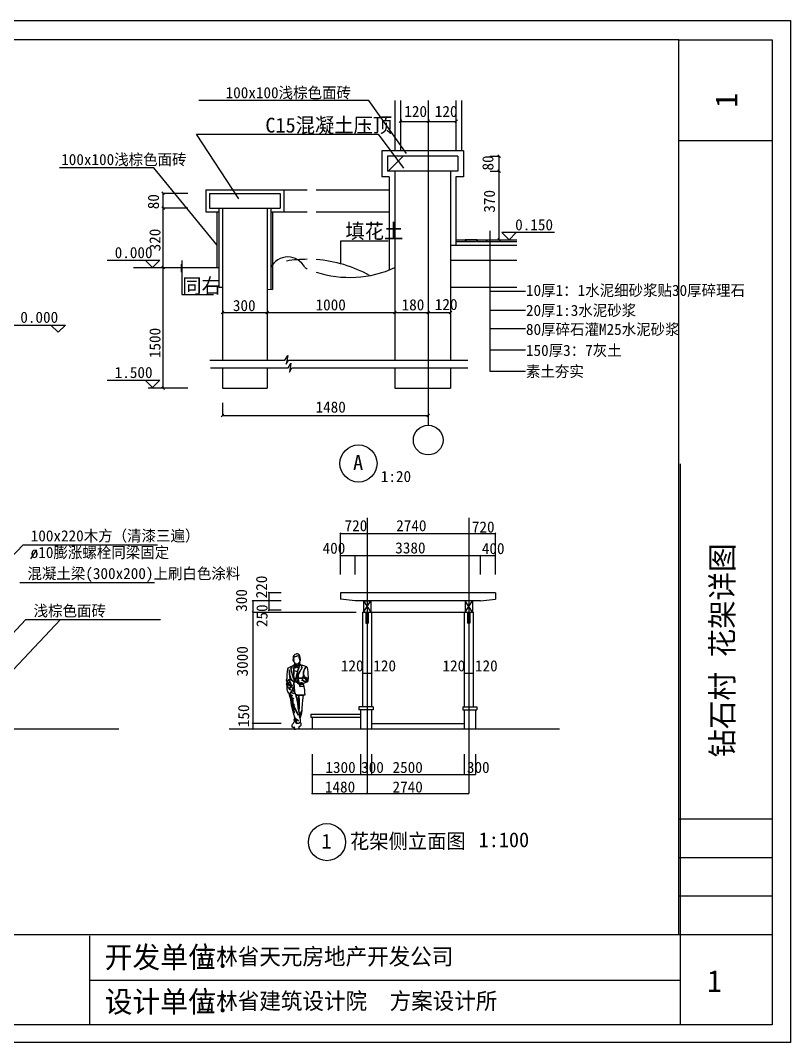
# Model space of a CAD drawing. Header units: metres. Extents: x 195460 to 277862, y -104274 to -16828.
# Drawn here: x 256564 to 277325, y -44378 to -16828 of the extents above; entities that cross this region are included whole.
import ezdxf

# ---------------------------------------------------------------- set-up
doc = ezdxf.new("R2010")
doc.units = ezdxf.units.M
for name, color, linetype in [('1', 2, 'Continuous'), ('PUB_TITLE', 7, 'Continuous'), ('SHU', 7, 'Continuous'), ('W_SH', 4, 'Continuous')]:
    doc.layers.add(name, color=color, linetype=linetype)

# ---------------------------------------------------------------- blocks, each defined once
blk = doc.blocks.new('M_G103KIW')
at = {"linetype": 'CONTINUOUS'}
for p, q in [((-100.85, 1951.39), (-105.44, 1920.83)), ((-91.69, 1981.95), (-100.85, 1951.39)), ((-77.93, 2000.29), (-91.69, 1981.95)), ((-85.58, 1934.59), (-80.99, 1965.14)), ((-85.58, 1934.59), (-80.99, 1965.14)), ((-79.46, 1916.24), (-85.58, 1934.59)), ((-79.46, 1916.24), (-85.58, 1934.59)), ((-80.99, 1965.14), (-73.35, 1968.2)), ((-80.99, 1965.14), (-73.35, 1968.2)), ((-62.65, 2014.04), (-77.93, 2000.29)), ((-73.35, 1968.2), (-59.6, 1962.09)), ((-73.35, 1968.2), (-59.6, 1962.09)), ((-24.45, 2027.8), (-62.65, 2014.04)), ((-59.6, 1962.09), (-36.68, 1965.14)), ((-59.6, 1962.09), (-36.68, 1965.14)), ((-36.68, 1965.14), (-3.06, 1974.31)), ((-36.68, 1965.14), (-19.87, 1971.25)), ((-13.75, 2024.74), (-24.45, 2027.8)), ((-19.87, 1971.25), (6.11, 1978.9)), ((-10.7, 2030.85), (-13.75, 2024.74)), ((10.7, 2030.85), (-10.7, 2030.85)), ((-3.06, 1974.31), (16.81, 1983.48)), ((6.11, 1978.9), (16.81, 1983.48)), ((33.62, 2021.69), (10.7, 2030.85)), ((16.81, 1983.48), (29.03, 1989.6)), ((16.81, 1983.48), (29.03, 1989.6)), ((29.03, 1989.6), (35.14, 1985.01)), ((29.03, 1989.6), (35.14, 1985.01)), ((59.6, 2006.41), (33.62, 2021.69)), ((35.14, 1985.01), (48.9, 1966.67)), ((35.14, 1985.01), (48.9, 1966.67)), ((48.9, 1966.67), (48.9, 1952.92)), ((48.9, 1966.67), (48.9, 1952.92)), ((48.9, 1952.92), (48.9, 1934.59)), ((48.9, 1952.92), (48.9, 1934.59)), ((48.9, 1934.59), (55.01, 1920.83)), ((48.9, 1934.59), (55.01, 1920.83)), ((73.35, 1983.48), (59.6, 2006.41)), ((79.46, 1952.92), (73.35, 1983.48)), ((88.63, 1939.17), (79.46, 1952.92)), ((88.63, 1899.43), (88.63, 1939.17)), ((-247.55, 1627.43), (-229.22, 1653.41)), ((-229.22, 1653.41), (-163.51, 1693.14)), ((-163.51, 1693.14), (-131.42, 1703.84)), ((-128.36, 1667.17), (-163.51, 1635.08)), ((-163.51, 1635.08), (-128.36, 1661.06)), ((-142.11, 1700.78), (-102.39, 1714.53)), ((-131.42, 1703.84), (-142.11, 1677.86)), ((-128.36, 1661.06), (-142.11, 1700.78)), ((-142.11, 1677.86), (-128.36, 1667.17)), ((-105.44, 1920.83), (-100.85, 1890.27)), ((-102.39, 1714.53), (-88.63, 1722.18)), ((-100.85, 1890.27), (-88.63, 1876.51)), ((-100.85, 1859.71), (-100.85, 1882.63)), ((-100.85, 1882.63), (-93.21, 1882.63)), ((-87.1, 1833.73), (-100.85, 1859.71)), ((-93.21, 1882.63), (-88.63, 1876.51)), ((-88.63, 1876.51), (-82.52, 1905.55)), ((-88.63, 1876.51), (-87.1, 1859.71)), ((-82.52, 1849.01), (-88.63, 1876.51)), ((-88.63, 1876.51), (-87.1, 1859.71)), ((-88.63, 1722.18), (-65.71, 1743.57)), ((-84.04, 1653.41), (-88.63, 1587.7)), ((-88.63, 1587.7), (-84.04, 1653.41)), ((-87.1, 1859.71), (-82.52, 1849.01)), ((-87.1, 1859.71), (-82.52, 1849.01)), ((-77.93, 1830.68), (-87.1, 1833.73)), ((-73.35, 1688.56), (-84.04, 1653.41)), ((-84.04, 1653.41), (-73.35, 1688.56)), ((-82.52, 1905.55), (-79.46, 1916.24)), ((-82.52, 1905.55), (-79.46, 1916.24)), ((-82.52, 1879.57), (-82.52, 1905.55)), ((-82.52, 1849.01), (-82.52, 1879.57)), ((-73.35, 1812.33), (-77.93, 1830.68)), ((-61.12, 1789.41), (-73.35, 1812.33)), ((-70.29, 1722.18), (-73.35, 1688.56)), ((-73.35, 1688.56), (-70.29, 1722.18)), ((-58.07, 1743.57), (-70.29, 1722.18)), ((-70.29, 1722.18), (-58.07, 1743.57)), ((-65.71, 1743.57), (-58.07, 1743.57)), ((-59.6, 1682.45), (-65.71, 1706.9)), ((-65.71, 1706.9), (-59.6, 1685.5)), ((-45.84, 1766.49), (-61.12, 1789.41)), ((-59.6, 1786.36), (-48.9, 1769.55)), ((-58.07, 1743.57), (-59.6, 1786.36)), ((-59.6, 1685.5), (-51.96, 1648.83)), ((-51.96, 1648.83), (-59.6, 1682.45)), ((-55.01, 1722.18), (-58.07, 1743.57)), ((-58.07, 1743.57), (-55.01, 1722.18)), ((-48.9, 1714.53), (-55.01, 1722.18)), ((-55.01, 1722.18), (-55.01, 1722.18)), ((-55.01, 1722.18), (-41.26, 1703.84)), ((-51.96, 1648.83), (-19.87, 1683.98)), ((-41.26, 1664.11), (-51.96, 1648.83)), ((-48.9, 1769.55), (-33.62, 1757.32)), ((-35.14, 1697.72), (-48.9, 1714.53)), ((-33.62, 1757.32), (-45.84, 1766.49)), ((-41.26, 1703.84), (-19.87, 1683.98)), ((-19.87, 1683.98), (-41.26, 1664.11)), ((-19.87, 1683.98), (-35.14, 1697.72)), ((-33.62, 1757.32), (-18.33, 1752.74)), ((-16.81, 1752.74), (-33.62, 1757.32)), ((-33.62, 1757.32), (-32.09, 1737.46)), ((-32.09, 1742.04), (-33.62, 1757.32)), ((-24.45, 1709.95), (-32.09, 1742.04)), ((-32.09, 1737.46), (-24.45, 1709.95)), ((-1.52, 1702.31), (-19.87, 1683.98)), ((-19.87, 1683.98), (-1.52, 1702.31)), ((6.11, 1667.17), (-19.87, 1683.98)), ((-19.87, 1683.98), (3.06, 1667.17)), ((-18.33, 1752.74), (3.06, 1757.32)), ((3.06, 1757.32), (-16.81, 1752.74)), ((35.14, 1729.81), (-1.52, 1702.31)), ((-1.52, 1702.31), (35.14, 1729.81)), ((3.06, 1667.17), (9.17, 1653.41)), ((9.17, 1653.41), (6.11, 1667.17)), ((9.17, 1653.41), (35.14, 1671.75)), ((30.56, 1667.17), (9.17, 1653.41)), ((13.75, 1558.67), (64.18, 1714.53)), ((45.84, 1656.47), (13.75, 1558.67)), ((51.96, 1780.24), (22.92, 1761.91)), ((22.92, 1761.91), (50.43, 1780.24)), ((45.84, 1682.45), (30.56, 1667.17)), ((56.54, 1748.16), (35.14, 1729.81)), ((35.14, 1729.81), (56.54, 1748.16)), ((35.14, 1671.75), (45.84, 1682.45)), ((64.18, 1714.53), (45.84, 1656.47)), ((50.43, 1780.24), (71.82, 1812.33)), ((70.29, 1810.81), (51.96, 1780.24)), ((55.01, 1920.83), (61.12, 1905.55)), ((55.01, 1920.83), (61.12, 1905.55)), ((67.23, 1771.08), (56.54, 1748.16)), ((56.54, 1748.16), (67.23, 1771.08)), ((61.12, 1905.55), (64.18, 1887.21)), ((61.12, 1905.55), (64.18, 1887.21)), ((64.18, 1887.21), (64.18, 1873.46)), ((64.18, 1887.21), (64.18, 1873.46)), ((64.18, 1873.46), (71.82, 1862.76)), ((64.18, 1873.46), (71.82, 1862.76)), ((64.18, 1714.53), (74.88, 1743.57)), ((74.88, 1743.57), (64.18, 1714.53)), ((71.82, 1812.33), (67.23, 1787.89)), ((67.23, 1787.89), (67.23, 1771.08)), ((67.23, 1771.08), (74.88, 1757.32)), ((67.23, 1771.08), (67.23, 1771.08)), ((74.88, 1835.26), (70.29, 1810.81)), ((71.82, 1862.76), (73.35, 1894.85)), ((71.82, 1862.76), (73.35, 1894.85)), ((71.82, 1862.76), (71.82, 1862.76)), ((73.35, 1894.85), (77.93, 1902.49)), ((73.35, 1894.85), (77.93, 1902.49)), ((84.04, 1853.59), (74.88, 1835.26)), ((74.88, 1757.32), (80.99, 1758.85)), ((74.88, 1743.57), (74.88, 1757.32)), ((74.88, 1757.32), (74.88, 1757.32)), ((74.88, 1757.32), (74.88, 1743.57)), ((77.93, 1902.49), (88.63, 1899.43)), ((77.93, 1902.49), (88.63, 1899.43)), ((80.99, 1758.85), (99.33, 1732.88)), ((88.63, 1876.51), (84.04, 1853.59)), ((88.63, 1899.43), (88.63, 1876.51)), ((132.94, 1700.78), (96.27, 1735.93)), ((96.27, 1735.93), (143.64, 1728.29)), ((99.33, 1732.88), (132.94, 1700.78)), ((136, 1664.11), (103.91, 1606.04)), ((132.94, 1700.78), (111.55, 1682.45)), ((111.55, 1682.45), (136, 1664.11)), ((114.61, 1685.5), (132.94, 1700.78)), ((136, 1664.11), (114.61, 1685.5)), ((117.66, 1632.02), (136, 1664.11)), ((143.64, 1728.29), (204.76, 1706.9)), ((204.76, 1706.9), (255.2, 1688.56)), ((236.85, 1677.86), (207.82, 1635.08)), ((207.82, 1635.08), (230.74, 1671.75)), ((230.74, 1671.75), (252.14, 1688.56)), ((255.2, 1688.56), (236.85, 1677.86)), ((252.14, 1688.56), (265.89, 1682.45)), ((265.89, 1682.45), (276.59, 1661.06)), ((276.59, 1661.06), (284.23, 1602.98)), ((-268.94, 1375.29), (-261.31, 1465.46)), ((-261.31, 1465.46), (-253.66, 1558.67)), ((-253.66, 1558.67), (-247.55, 1627.43)), ((-203.24, 1547.97), (-207.82, 1606.04)), ((-207.82, 1606.04), (-203.24, 1552.56)), ((-203.24, 1552.56), (-200.18, 1486.85)), ((-200.18, 1476.15), (-203.24, 1547.97)), ((-200.18, 1486.85), (-192.54, 1431.84)), ((-200.18, 1479.21), (-163.51, 1356.96)), ((-192.54, 1436.42), (-200.18, 1479.21)), ((-168.09, 1370.71), (-200.18, 1476.15)), ((-184.9, 1335.56), (-192.54, 1436.42)), ((-192.54, 1431.84), (-184.9, 1338.63)), ((-163.51, 1635.08), (-131.42, 1479.21)), ((-123.78, 1457.81), (-163.51, 1635.08)), ((-131.42, 1479.21), (-91.69, 1360.02)), ((-94.74, 1370.71), (-123.78, 1457.81)), ((-88.63, 1587.7), (13.75, 1558.67)), ((-88.63, 1587.7), (-84.04, 1473.09)), ((-84.04, 1473.09), (-88.63, 1587.7)), ((-84.04, 1473.09), (-88.63, 1587.7)), ((-73.35, 1378.35), (-84.04, 1473.09)), ((-55.01, 1320.28), (-73.35, 1378.35)), ((-25.98, 1381.41), (-59.6, 1370.71)), ((-1.52, 1415.03), (-36.68, 1338.63)), ((-36.68, 1338.63), (-15.28, 1385.99)), ((-19.87, 1431.84), (-33.62, 1375.29)), ((-9.17, 1381.41), (-25.98, 1381.41)), ((13.75, 1558.67), (-19.87, 1431.84)), ((-15.28, 1385.99), (30.56, 1483.79)), ((13.75, 1378.35), (-9.17, 1381.41)), ((27.51, 1476.15), (-1.52, 1415.03)), ((19.87, 1378.35), (6.11, 1269.86)), ((30.56, 1381.41), (13.75, 1378.35)), ((35.14, 1381.41), (19.87, 1378.35)), ((24.45, 1378.35), (30.56, 1381.41)), ((35.14, 1370.71), (24.45, 1378.35)), ((56.54, 1523.52), (27.51, 1473.09)), ((27.51, 1396.69), (27.51, 1476.15)), ((27.51, 1473.09), (27.51, 1396.69)), ((30.56, 1483.79), (82.52, 1566.31)), ((30.56, 1381.41), (114.61, 1381.41)), ((38.2, 1360.02), (30.56, 1381.41)), ((30.56, 1381.41), (30.56, 1381.41)), ((85.58, 1381.41), (35.14, 1381.41)), ((103.91, 1606.04), (56.54, 1523.52)), ((82.52, 1566.31), (117.66, 1632.02)), ((128.36, 1381.41), (85.58, 1381.41)), ((114.61, 1381.41), (136, 1375.29)), ((136, 1385.99), (128.36, 1381.41)), ((136, 1375.29), (139.06, 1385.99)), ((154.34, 1381.41), (136, 1385.99)), ((139.06, 1385.99), (146.7, 1375.29)), ((151.29, 1375.29), (139.06, 1385.99)), ((139.06, 1385.99), (161.98, 1381.41)), ((168.09, 1392.1), (154.34, 1381.41)), ((157.4, 1381.41), (172.68, 1396.69)), ((183.37, 1389.05), (157.4, 1381.41)), ((161.98, 1381.41), (183.37, 1389.05)), ((168.09, 1415.03), (175.73, 1465.46)), ((175.73, 1460.87), (168.09, 1410.45)), ((168.09, 1415.03), (183.37, 1421.14)), ((183.37, 1418.08), (168.09, 1415.03)), ((168.09, 1396.69), (168.09, 1415.03)), ((168.09, 1410.45), (168.09, 1392.1)), ((194.07, 1404.33), (168.09, 1396.69)), ((172.68, 1396.69), (191.01, 1404.33)), ((186.43, 1573.95), (175.73, 1529.64)), ((175.73, 1500.6), (178.79, 1547.97)), ((175.73, 1529.64), (175.73, 1460.87)), ((175.73, 1465.46), (175.73, 1500.6)), ((178.79, 1547.97), (194.07, 1592.29)), ((183.37, 1421.14), (191.01, 1460.87)), ((191.01, 1460.87), (183.37, 1418.08)), ((183.37, 1389.05), (212.41, 1370.71)), ((212.41, 1370.71), (183.37, 1389.05)), ((207.82, 1635.08), (186.43, 1573.95)), ((191.01, 1404.33), (201.71, 1404.33)), ((194.07, 1592.29), (207.82, 1635.08)), ((218.52, 1404.33), (194.07, 1404.33)), ((194.07, 1404.33), (212.41, 1389.05)), ((215.46, 1389.05), (194.07, 1404.33)), ((201.71, 1404.33), (218.52, 1404.33)), ((212.41, 1389.05), (252.14, 1360.02)), ((236.85, 1396.69), (215.46, 1404.33)), ((215.46, 1404.33), (236.85, 1381.41)), ((247.55, 1364.6), (215.46, 1389.05)), ((218.52, 1404.33), (241.44, 1396.69)), ((236.85, 1381.41), (218.52, 1404.33)), ((291.87, 1360.02), (236.85, 1396.69)), ((241.44, 1396.69), (291.87, 1360.02)), ((284.23, 1602.98), (291.87, 1544.91)), ((291.87, 1544.91), (294.93, 1497.55)), ((294.93, 1497.55), (299.51, 1392.1)), ((299.51, 1392.1), (302.56, 1352.37)), ((-279.64, 1320.28), (-268.94, 1375.29)), ((-276.59, 1288.19), (-279.64, 1320.28)), ((-279.64, 1227.07), (-261.31, 1259.16)), ((-258.25, 1227.07), (-279.64, 1227.07)), ((-279.64, 1208.73), (-276.59, 1227.07)), ((-265.89, 1169.01), (-279.64, 1208.73)), ((-261.31, 1272.92), (-276.59, 1288.19)), ((-276.59, 1227.07), (-258.25, 1227.07)), ((-268.94, 1280.55), (-253.66, 1269.86)), ((-261.31, 1259.16), (-268.94, 1280.55)), ((-268.94, 1132.33), (-261.31, 1169.01)), ((-261.31, 1068.15), (-268.94, 1132.33)), ((-265.89, 1158.31), (-258.25, 1176.64)), ((-253.66, 1176.64), (-265.89, 1169.01)), ((-242.97, 1121.63), (-265.89, 1158.31)), ((-236.85, 1266.8), (-261.31, 1272.92)), ((-261.31, 1169.01), (-250.61, 1124.69)), ((-239.91, 1233.18), (-258.25, 1201.09)), ((-258.25, 1176.64), (-253.66, 1211.79)), ((-258.25, 1201.09), (-253.66, 1176.64)), ((-258.25, 1176.64), (-239.91, 1193.45)), ((-239.91, 1193.45), (-258.25, 1176.64)), ((-221.58, 1330.98), (-253.66, 1309.59)), ((-253.66, 1309.59), (-221.58, 1330.98)), ((-253.66, 1269.86), (-232.27, 1266.8)), ((-253.66, 1211.79), (-239.91, 1233.18)), ((-250.61, 1124.69), (-213.93, 1110.93)), ((-218.52, 1110.93), (-242.97, 1121.63)), ((-239.91, 1233.18), (-213.93, 1248.46)), ((-213.93, 1248.46), (-239.91, 1233.18)), ((-239.91, 1193.45), (-229.22, 1222.48)), ((-229.22, 1222.48), (-239.91, 1193.45)), ((-229.22, 1251.52), (-236.85, 1266.8)), ((-232.27, 1266.8), (-229.22, 1251.52)), ((-203.24, 1330.98), (-221.58, 1330.98)), ((-221.58, 1330.98), (-203.24, 1330.98)), ((-184.9, 1118.57), (-218.52, 1110.93)), ((-218.52, 1110.93), (-210.88, 1092.6)), ((-210.88, 1092.6), (-218.52, 1110.93)), ((-174.2, 1262.22), (-213.93, 1248.46)), ((-213.93, 1248.46), (-184.9, 1259.16)), ((-213.93, 1182.75), (-203.24, 1219.43)), ((-203.24, 1219.43), (-213.93, 1182.75)), ((-178.79, 1172.06), (-213.93, 1182.75)), ((-213.93, 1182.75), (-210.88, 1164.42)), ((-210.88, 1164.42), (-213.93, 1182.75)), ((-213.93, 1182.75), (-197.12, 1179.7)), ((-213.93, 1110.93), (-181.84, 1121.63)), ((-189.49, 1309.59), (-203.24, 1330.98)), ((-203.24, 1330.98), (-189.49, 1309.59)), ((-197.12, 1179.7), (-178.79, 1172.06)), ((-184.9, 1338.63), (-189.49, 1309.59)), ((-189.49, 1312.65), (-184.9, 1335.56)), ((-189.49, 1291.25), (-189.49, 1312.65)), ((-189.49, 1309.59), (-189.49, 1280.55)), ((-178.79, 1259.16), (-189.49, 1291.25)), ((-189.49, 1280.55), (-174.2, 1262.22)), ((-184.9, 1259.16), (-178.79, 1259.16)), ((-120.72, 1193.45), (-184.9, 1118.57)), ((-184.9, 1118.57), (-134.48, 1139.97)), ((-134.48, 1139.97), (-184.9, 1118.57)), ((-181.84, 1121.63), (-120.72, 1193.45)), ((-178.79, 1259.16), (-168.09, 1216.37)), ((-168.09, 1216.37), (-178.79, 1259.16)), ((-168.09, 1216.37), (-178.79, 1172.06)), ((-178.79, 1172.06), (-168.09, 1216.37)), ((-128.36, 1312.65), (-168.09, 1370.71)), ((-163.51, 1356.96), (-128.36, 1309.59)), ((-94.74, 1288.19), (-128.36, 1312.65)), ((-128.36, 1309.59), (-94.74, 1288.19)), ((-120.72, 1081.9), (-88.63, 1132.33)), ((-80.99, 1150.66), (-113.08, 1092.6)), ((-65.71, 1317.23), (-94.74, 1370.71)), ((-91.69, 1360.02), (-65.71, 1317.23)), ((-84.04, 1356.96), (-88.63, 1346.26)), ((-88.63, 1346.26), (-80.99, 1338.63)), ((-88.63, 1132.33), (-80.99, 1158.31)), ((-59.6, 1370.71), (-84.04, 1356.96)), ((-84.04, 1243.88), (-76.41, 1283.61)), ((-76.41, 1280.55), (-84.04, 1230.13)), ((-80.99, 1147.61), (-84.04, 1243.88)), ((-84.04, 1230.13), (-80.99, 1150.66)), ((-80.99, 1338.63), (-55.01, 1349.32)), ((-44.31, 1349.32), (-80.99, 1341.68)), ((-80.99, 1341.68), (-80.99, 1330.98)), ((-80.99, 1330.98), (-65.71, 1317.23)), ((-80.99, 1158.31), (-76.41, 1110.93)), ((-62.65, 1005.5), (-80.99, 1147.61)), ((-76.41, 1283.61), (-62.65, 1317.23)), ((-62.65, 1317.23), (-76.41, 1280.55)), ((-76.41, 1110.93), (-73.35, 1089.54)), ((-65.71, 1317.23), (-36.68, 1317.23)), ((-33.62, 1317.23), (-62.65, 1317.23)), ((-62.65, 1317.23), (-55.01, 1309.59)), ((-51.96, 1306.53), (-62.65, 1317.23)), ((-62.65, 1317.23), (-59.6, 1295.84)), ((-59.6, 1295.84), (-41.26, 1288.19)), ((-33.62, 1375.29), (-55.01, 1320.28)), ((-55.01, 1349.32), (-22.92, 1356.96)), ((-55.01, 1309.59), (-30.56, 1295.84)), ((-30.56, 1341.68), (-51.96, 1341.68)), ((-51.96, 1341.68), (-36.68, 1338.63)), ((-33.62, 1298.89), (-51.96, 1306.53)), ((-41.26, 1288.19), (-51.96, 1291.25)), ((-51.96, 1291.25), (-41.26, 1277.5)), ((-30.56, 1364.6), (-44.31, 1349.32)), ((-41.26, 1288.19), (-12.22, 1280.55)), ((-12.22, 1280.55), (-41.26, 1288.19)), ((-41.26, 1277.5), (-25.98, 1269.86)), ((-36.68, 1338.63), (-15.28, 1360.02)), ((-36.68, 1317.23), (-12.22, 1317.23)), ((-12.22, 1317.23), (-33.62, 1317.23)), ((-4.59, 1288.19), (-33.62, 1298.89)), ((-15.28, 1360.02), (-30.56, 1364.6)), ((-22.92, 1356.96), (-30.56, 1341.68)), ((-30.56, 1295.84), (-4.59, 1288.19)), ((-25.98, 1269.86), (-9.17, 1266.8)), ((-9.17, 1266.8), (6.11, 1269.86)), ((-4.59, 1288.19), (9.17, 1295.84)), ((9.17, 1295.84), (-4.59, 1288.19)), ((6.11, 1269.86), (16.81, 1272.92)), ((6.11, 1269.86), (19.87, 1237.77)), ((9.17, 1269.86), (27.51, 1288.19)), ((19.87, 1233.18), (9.17, 1269.86)), ((30.56, 1298.89), (16.81, 1272.92)), ((16.81, 1272.92), (30.56, 1295.84)), ((16.81, 1272.92), (27.51, 1288.19)), ((19.87, 1256.11), (16.81, 1272.92)), ((16.81, 1272.92), (16.81, 1259.16)), ((16.81, 1259.16), (30.56, 1233.18)), ((30.56, 1233.18), (19.87, 1256.11)), ((19.87, 1237.77), (30.56, 1222.48)), ((30.56, 1222.48), (19.87, 1233.18)), ((27.51, 1288.19), (48.9, 1291.25)), ((27.51, 1288.19), (48.9, 1291.25)), ((30.56, 1295.84), (38.2, 1320.28)), ((38.2, 1320.28), (30.56, 1298.89)), ((45.84, 1237.77), (30.56, 1233.18)), ((30.56, 1233.18), (45.84, 1233.18)), ((56.54, 1227.07), (30.56, 1222.48)), ((30.56, 1222.48), (56.54, 1222.48)), ((38.2, 1360.02), (35.14, 1370.71)), ((42.79, 1341.68), (38.2, 1360.02)), ((45.84, 1324.87), (38.2, 1360.02)), ((48.9, 1306.53), (42.79, 1341.68)), ((48.9, 1283.61), (45.84, 1324.87)), ((45.84, 1233.18), (48.9, 1259.16)), ((48.9, 1256.11), (45.84, 1237.77)), ((48.9, 1291.25), (48.9, 1306.53)), ((48.9, 1291.25), (48.9, 1256.11)), ((48.9, 1259.16), (48.9, 1283.61)), ((56.54, 1230.13), (71.82, 1240.83)), ((74.88, 1240.83), (56.54, 1227.07)), ((103.91, 1233.18), (56.54, 1230.13)), ((56.54, 1222.48), (64.18, 1230.13)), ((64.18, 1230.13), (117.66, 1233.18)), ((71.82, 1240.83), (106.97, 1248.46)), ((106.97, 1248.46), (74.88, 1240.83)), ((77.93, 1153.72), (74.88, 1208.73)), ((74.88, 1208.73), (77.93, 1153.72)), ((168.09, 1158.31), (77.93, 1153.72)), ((77.93, 1153.72), (165.03, 1158.31)), ((154.34, 1237.77), (103.91, 1233.18)), ((154.34, 1216.37), (103.91, 1216.37)), ((103.91, 1216.37), (151.29, 1216.37)), ((106.97, 1248.46), (143.64, 1248.46)), ((143.64, 1248.46), (106.97, 1248.46)), ((117.66, 1233.18), (161.98, 1237.77)), ((151.29, 1346.26), (139.06, 1309.59)), ((139.06, 1309.59), (146.7, 1346.26)), ((146.7, 1375.29), (151.29, 1346.26)), ((146.7, 1346.26), (151.29, 1375.29)), ((154.34, 1320.28), (151.29, 1338.63)), ((151.29, 1338.63), (154.34, 1317.23)), ((151.29, 1216.37), (168.09, 1211.79)), ((172.68, 1301.95), (154.34, 1320.28)), ((154.34, 1317.23), (178.79, 1298.89)), ((197.13, 1240.83), (154.34, 1237.77)), ((168.09, 1211.79), (154.34, 1216.37)), ((161.98, 1237.77), (168.09, 1211.79)), ((165.03, 1158.31), (183.37, 1147.61)), ((168.09, 1211.79), (183.37, 1158.31)), ((183.37, 1147.61), (168.09, 1158.31)), ((223.11, 1280.55), (172.68, 1301.95)), ((178.79, 1298.89), (207.82, 1288.19)), ((183.37, 1158.31), (183.37, 1147.61)), ((183.37, 1147.61), (197.13, 1049.81)), ((226.16, 1256.11), (197.13, 1240.83)), ((207.82, 1288.19), (247.55, 1269.86)), ((247.55, 1269.86), (223.11, 1280.55)), ((247.55, 1269.86), (226.16, 1256.11)), ((241.44, 1320.28), (241.44, 1349.32)), ((241.44, 1349.32), (241.44, 1317.23)), ((252.14, 1301.95), (241.44, 1320.28)), ((241.44, 1317.23), (252.14, 1306.53)), ((262.83, 1330.98), (247.55, 1364.6)), ((262.83, 1266.8), (247.55, 1269.86)), ((252.14, 1360.02), (262.83, 1330.98)), ((252.14, 1306.53), (265.89, 1283.61)), ((265.89, 1288.19), (252.14, 1301.95)), ((262.83, 1330.98), (265.89, 1288.19)), ((265.89, 1283.61), (262.83, 1330.98)), ((284.23, 1277.5), (262.83, 1266.8)), ((273.53, 1338.63), (291.87, 1341.68)), ((276.59, 1338.63), (273.53, 1327.93)), ((273.53, 1327.93), (273.53, 1338.63)), ((294.93, 1341.68), (276.59, 1338.63)), ((287.28, 1309.59), (284.23, 1277.5)), ((291.87, 1341.68), (287.28, 1309.59)), ((302.56, 1352.37), (294.93, 1341.68)), ((-250.61, 1013.13), (-261.31, 1068.15)), ((-224.63, 973.41), (-250.61, 1013.13)), ((-213.93, 962.71), (-224.63, 973.41)), ((-213.93, 962.71), (-184.9, 965.76)), ((-203.24, 926.03), (-213.93, 962.71)), ((-213.93, 962.71), (-184.9, 941.32)), ((-184.9, 941.32), (-213.93, 962.71)), ((-203.24, 962.71), (-213.93, 962.71)), ((-210.88, 1092.6), (-174.2, 1060.51)), ((-174.2, 1060.51), (-210.88, 1092.6)), ((-184.9, 965.76), (-203.24, 962.71)), ((-181.84, 890.89), (-203.24, 926.03)), ((-181.84, 857.27), (-200.18, 919.92)), ((-200.18, 919.92), (-171.14, 875.61)), ((-178.79, 907.7), (-192.54, 933.68)), ((-192.54, 933.68), (-178.79, 907.7)), ((-178.79, 988.69), (-184.9, 965.76)), ((-184.9, 965.76), (-178.79, 988.69)), ((-184.9, 941.32), (-149.75, 919.92)), ((-149.75, 919.92), (-184.9, 941.32)), ((-149.75, 857.27), (-181.84, 890.89)), ((-168.09, 825.18), (-181.84, 857.27)), ((-149.75, 1031.47), (-178.79, 988.69)), ((-178.79, 988.69), (-174.2, 994.8)), ((-152.81, 886.3), (-178.79, 907.7)), ((-178.79, 907.7), (-152.81, 886.3)), ((-174.2, 994.8), (-168.09, 1002.44)), ((-174.2, 994.8), (-174.2, 962.71)), ((-174.2, 962.71), (-174.2, 994.8)), ((-171.14, 875.61), (-149.75, 854.21)), ((-168.09, 1002.44), (-149.75, 1031.47)), ((-168.09, 1002.44), (-157.4, 988.69)), ((-157.4, 988.69), (-168.09, 1002.44)), ((-157.4, 988.69), (-134.48, 981.04)), ((-134.48, 981.04), (-157.4, 988.69)), ((-149.75, 857.27), (-152.81, 886.3)), ((-152.81, 886.3), (-149.75, 857.27)), ((-113.08, 1092.6), (-149.75, 1031.47)), ((-149.75, 1031.47), (-134.48, 1052.87)), ((-149.75, 919.92), (-120.72, 904.64)), ((-120.72, 904.64), (-149.75, 919.92)), ((-128.36, 832.82), (-149.75, 857.27)), ((-149.75, 854.21), (-113.08, 840.46)), ((-113.08, 840.46), (-149.75, 854.21)), ((-149.75, 854.21), (-128.36, 828.23)), ((-139.06, 1010.08), (-134.48, 1055.92)), ((-134.48, 1052.87), (-139.06, 1010.08)), ((-134.48, 1055.92), (-120.72, 1081.9)), ((-134.48, 981.04), (-110.02, 973.41)), ((-110.02, 973.41), (-134.48, 981.04)), ((-113.08, 788.5), (-128.36, 832.82)), ((-128.36, 828.23), (-113.08, 788.5)), ((-120.72, 1081.9), (-113.08, 1055.92)), ((-113.08, 1055.92), (-120.72, 1081.9)), ((-113.08, 1055.92), (-91.69, 1031.47)), ((-91.69, 1031.47), (-113.08, 1055.92)), ((-113.08, 840.46), (-94.74, 814.48)), ((-94.74, 814.48), (-113.08, 840.46)), ((-110.02, 973.41), (-91.69, 955.07)), ((-91.69, 955.07), (-110.02, 973.41)), ((-91.69, 1031.47), (-76.41, 999.39)), ((-76.41, 999.39), (-91.69, 1031.47)), ((-80.99, 976.46), (-51.96, 965.76)), ((-51.96, 965.76), (-80.99, 976.46)), ((-80.99, 976.46), (-80.99, 976.46)), ((-73.35, 1089.54), (-70.29, 1063.56)), ((-70.29, 1063.56), (-65.71, 1013.13)), ((-65.71, 1013.13), (-51.96, 965.76)), ((-44.31, 941.32), (-62.65, 1005.5)), ((-51.96, 965.76), (-44.31, 941.32)), ((-9.17, 926.03), (-44.31, 941.32)), ((-44.31, 941.32), (-30.56, 933.68)), ((-19.87, 886.3), (-30.56, 936.73)), ((-30.56, 936.73), (-1.52, 922.98)), ((-30.56, 933.68), (-12.22, 843.52)), ((-9.17, 825.18), (-19.87, 886.3)), ((-12.22, 843.52), (13.75, 719.74)), ((56.54, 915.33), (-9.17, 926.03)), ((-1.52, 922.98), (48.9, 915.33)), ((42.79, 867.97), (24.45, 727.38)), ((24.45, 727.38), (42.79, 864.91)), ((48.9, 915.33), (42.79, 867.97)), ((42.79, 864.91), (48.9, 915.33)), ((48.9, 915.33), (161.98, 915.33)), ((48.9, 915.33), (53.49, 756.41)), ((53.49, 785.45), (48.9, 915.33)), ((161.98, 915.33), (56.54, 915.33)), ((161.98, 915.33), (151.29, 782.39)), ((207.82, 919.92), (161.98, 915.33)), ((197.13, 1049.81), (204.76, 984.1)), ((204.76, 984.1), (207.82, 919.92)), ((-168.09, 825.18), (-142.11, 764.06)), ((-139.06, 756.41), (-168.09, 825.18)), ((-163.51, 793.09), (-168.09, 825.18)), ((-145.17, 652.5), (-163.51, 793.09)), ((-123.78, 547.07), (-145.17, 652.5)), ((-142.11, 764.06), (-102.39, 687.65)), ((-113.08, 709.04), (-139.06, 756.41)), ((-110.02, 655.56), (-139.06, 695.29)), ((-139.06, 695.29), (-110.02, 655.56)), ((-113.08, 788.5), (-110.02, 716.68)), ((-110.02, 716.68), (-113.08, 788.5)), ((-99.32, 684.59), (-113.08, 709.04)), ((-113.08, 709.04), (-110.02, 655.56)), ((-110.02, 655.56), (-113.08, 709.04)), ((-110.02, 655.56), (-80.99, 600.55)), ((-70.29, 583.74), (-110.02, 655.56)), ((-110.02, 655.56), (-99.32, 597.49)), ((-84.04, 528.73), (-110.02, 655.56)), ((-102.39, 687.65), (-65.71, 637.22)), ((-65.71, 637.22), (-99.32, 684.59)), ((-99.32, 597.49), (-84.04, 531.78)), ((-80.99, 600.55), (-33.62, 521.09)), ((-36.68, 528.73), (-70.29, 583.74)), ((19.87, 692.23), (-9.17, 825.18)), ((13.75, 719.74), (24.45, 663.2)), ((24.45, 655.56), (19.87, 692.23)), ((24.45, 663.2), (27.51, 626.52)), ((27.51, 623.47), (24.45, 655.56)), ((27.51, 626.52), (30.56, 586.79)), ((35.14, 571.51), (27.51, 623.47)), ((30.56, 586.79), (56.54, 446.21)), ((53.49, 716.68), (35.14, 623.47)), ((35.14, 623.47), (53.49, 716.68)), ((53.49, 467.6), (35.14, 571.51)), ((48.9, 481.36), (53.49, 611.25)), ((53.49, 608.19), (48.9, 481.36)), ((53.49, 716.68), (53.49, 785.45)), ((53.49, 756.41), (53.49, 608.19)), ((53.49, 611.25), (53.49, 716.68)), ((132.94, 557.76), (125.31, 507.34)), ((139.06, 676.96), (132.94, 557.76)), ((151.29, 782.39), (139.06, 676.96)), ((-84.04, 398.84), (-123.78, 547.07)), ((-84.04, 531.78), (-73.35, 430.93)), ((-73.35, 430.93), (-84.04, 528.73)), ((-62.65, 327.02), (-84.04, 398.84)), ((-76.41, 258.25), (-59.6, 297.98)), ((-65.71, 337.72), (-48.9, 279.65)), ((-59.6, 301.04), (-65.71, 337.72)), ((-44.31, 279.65), (-62.65, 327.02)), ((-51.96, 258.25), (-59.6, 301.04)), ((-59.6, 297.98), (-41.26, 203.24)), ((-48.9, 279.65), (-15.28, 268.95)), ((-44.31, 279.65), (-1.52, 152.82)), ((-1.52, 152.82), (-44.31, 279.65)), ((-19.87, 272.01), (-44.31, 279.65)), ((-19.87, 492.05), (-36.68, 528.73)), ((-33.62, 521.09), (6.11, 438.57)), ((6.11, 438.57), (-19.87, 492.05)), ((6.11, 438.57), (30.56, 383.56)), ((30.56, 383.56), (6.11, 438.57)), ((77.93, 301.04), (53.49, 467.6)), ((56.54, 446.21), (77.93, 301.04)), ((88.63, 409.54), (71.82, 366.75)), ((71.82, 366.75), (88.63, 409.54)), ((77.93, 301.04), (74.88, 311.74)), ((74.88, 311.74), (77.93, 304.1)), ((85.58, 311.74), (77.93, 301.04)), ((77.93, 304.1), (85.58, 272.01)), ((103.91, 372.86), (85.58, 311.74)), ((125.31, 507.34), (88.63, 409.54)), ((88.63, 409.54), (125.31, 507.34)), ((117.66, 435.51), (103.91, 372.86)), ((125.31, 507.34), (117.66, 435.51)), ((-131.42, 70.3), (-126.83, 100.85)), ((-116.13, 47.37), (-131.42, 70.3)), ((-126.83, 100.85), (-117.66, 132.95)), ((-117.66, 132.95), (-99.32, 160.45)), ((-96.27, 44.32), (-116.13, 47.37)), ((-99.32, 160.45), (-88.63, 178.79)), ((-74.88, 50.43), (-96.27, 44.32)), ((-88.63, 178.79), (-79.46, 197.13)), ((-80.99, 4.59), (-79.46, 21.4)), ((-65.71, -9.17), (-80.99, 4.59)), ((-79.46, 197.13), (-68.77, 212.41)), ((-79.46, 21.4), (-71.82, 45.84)), ((-70.29, 213.94), (-76.41, 258.25)), ((-56.54, 62.65), (-74.88, 50.43)), ((-71.82, 45.84), (-56.54, 62.65)), ((-36.68, 210.88), (-70.29, 213.94)), ((-68.77, 212.41), (-41.26, 210.88)), ((-51.96, 258.25), (-65.71, 268.95)), ((-65.71, 268.95), (-51.96, 258.25)), ((-41.26, 203.24), (-51.96, 258.25)), ((-41.26, 210.88), (-25.98, 163.51)), ((0, 0), (-38.2, -7.64)), ((-25.98, 163.51), (-36.68, 210.88)), ((-25.98, 163.51), (-1.52, 152.82)), ((-4.59, 152.82), (-25.98, 163.51)), ((42.79, 229.22), (-19.87, 272.01)), ((-15.28, 268.95), (42.79, 229.22)), ((48.9, 168.1), (-4.59, 152.82)), ((-1.52, 152.82), (48.9, 168.1)), ((32.09, 15.29), (0, 0)), ((44.31, 27.51), (32.09, 15.29)), ((50.43, 47.37), (44.31, 27.51)), ((48.9, 168.1), (74.88, 171.15)), ((74.88, 171.15), (48.9, 168.1)), ((51.96, 65.71), (50.43, 47.37)), ((59.6, 77.94), (51.96, 65.71)), ((71.82, 76.41), (59.6, 77.94)), ((85.58, 85.58), (71.82, 76.41)), ((74.88, 171.15), (85.58, 181.85)), ((85.58, 181.85), (74.88, 171.15)), ((85.58, 272.01), (82.52, 218.52)), ((82.52, 218.52), (85.58, 181.85)), ((85.58, 192.54), (93.21, 186.43)), ((85.58, 181.85), (85.58, 192.54)), ((85.58, 192.54), (85.58, 192.54)), ((99.33, 102.39), (85.58, 85.58)), ((93.21, 186.43), (99.33, 165.04)), ((99.33, 165.04), (100.85, 128.36)), ((100.85, 128.36), (99.33, 102.39)), ((-38.2, -7.64), (-65.71, -9.17))]:
    blk.add_line(p, q, dxfattribs=at)

msp = doc.modelspace()

# ---------------------------------------------------------------- hatches: boundary and pattern name
at = {"layer": 'SHU'}
h = msp.add_hatch(dxfattribs=at)
h.set_pattern_fill('AN31C', scale=1000)
h.set_pattern_definition([(45, (0, 0), (-2245.064, 2245.064), [])])
h.paths.add_polyline_path([(261661.46, -21489.92), (261661.46, -21889.92), (263561.46, -21889.92), (263561.46, -21489.92)])
h.paths.add_polyline_path([(267555.55, -20889.92), (267555.55, -20489.92), (266455.55, -20489.92), (266455.55, -20889.92)])
h.paths.add_polyline_path([(268355.55, -20889.92), (268355.55, -20489.92), (267555.55, -20489.92), (267555.55, -20889.92)])
h = msp.add_hatch(dxfattribs=at)
h.set_pattern_fill('ANSI31', scale=3000)
h.paths.add_polyline_path([(262011.46, -21889.92), (262011.46, -25984.43), (263211.46, -25984.43), (263211.46, -21889.92)])
h.paths.add_polyline_path([(263211.46, -26191.3), (262011.46, -26191.3), (262011.46, -26739.58), (263211.46, -26739.58)])
h.paths.add_polyline_path([(266655.55, -26739.58), (267555.55, -26739.58), (267555.55, -26191.3), (266655.55, -26191.3)])
h.paths.add_polyline_path([(267555.55, -26739.58), (268155.55, -26739.58), (268155.55, -26191.3), (267555.55, -26191.3)])
h.paths.add_polyline_path([(268155.55, -20889.92), (267555.55, -20889.92), (267555.55, -25984.43), (268155.55, -25984.43)])
h.paths.add_polyline_path([(267555.55, -20889.92), (266655.55, -20889.92), (266655.55, -25984.43), (267555.55, -25984.43)])

# ---------------------------------------------------------------- linework, layer by layer
for p, q in [((274353.64, -43898.79), (274353.64, -28779.03)), ((258429.19, -41502.2), (258429.19, -43898.79)), ((258429.19, -42699.22), (274353.64, -42699.22))]:
    msp.add_line(p, q)
at = {"layer": 'PUB_TITLE'}
for p, q in [((237899.86, -16828.26), (277324.86, -16828.26)), ((277324.86, -16828.26), (277324.86, -44378.26)), ((274313.7, -17347.55), (239588.27, -17347.55)), ((274313.7, -41462.25), (274313.7, -17347.55)), ((276826.11, -17347.55), (276826.11, -43898.79)), ((239588.27, -41462.25), (274313.7, -41462.25)), ((276826.11, -43898.79), (239548.32, -43898.79)), ((277324.86, -44378.26), (237899.86, -44378.26))]:
    msp.add_line(p, q, dxfattribs=at)
at = {"layer": 'SHU'}
for p, q in [((265953.78, -18987.86), (261371.53, -18987.86)), ((266975.39, -20414.28), (265953.78, -18987.86)), ((266655.55, -18982.09), (266655.55, -20339.92)), ((266805.55, -18982.09), (266805.55, -20339.92)), ((267555.55, -18982.09), (267555.55, -27739.8)), ((268305.55, -18982.09), (268305.55, -20339.92)), ((268455.55, -18982.09), (268455.55, -20339.92)), ((266805.55, -19548.21), (268305.55, -19548.21)), ((262451.87, -21636.1), (261308.94, -19894.16)), ((261308.94, -19894.16), (266209.25, -19894.16)), ((266209.25, -19894.16), (266887.23, -20811.43)), ((268505.55, -20339.92), (266305.55, -20339.92)), ((266305.55, -20339.92), (266305.55, -21039.92)), ((268505.55, -20339.92), (268505.55, -21039.92)), ((268355.55, -20489.92), (266455.55, -20489.92)), ((266455.55, -20489.92), (266455.55, -20889.92)), ((268355.55, -20489.92), (268355.55, -20889.92)), ((269215.49, -20489.92), (269469.86, -20489.92)), ((269469.86, -22739.92), (269469.86, -20489.92)), ((260157.95, -20803.61), (257613.29, -20803.61)), ((261861.46, -22878.54), (260157.95, -20803.61)), ((268355.55, -20889.92), (266455.55, -20889.92)), ((266655.55, -20889.92), (266655.55, -25984.43)), ((268155.55, -20889.92), (268155.55, -23489.92)), ((268155.55, -20889.92), (268155.55, -25984.43)), ((269225.09, -20889.92), (269479.47, -20889.92)), ((266505.55, -21039.92), (266305.55, -21039.92)), ((266505.55, -21039.92), (266505.55, -23553.51)), ((268305.55, -21039.92), (268305.55, -22889.92)), ((268505.55, -21039.92), (268305.55, -21039.92)), ((261561.46, -21389.92), (261561.46, -21989.92)), ((261561.46, -21389.92), (264296.14, -21389.92)), ((263661.46, -21389.92), (263661.46, -21989.92)), ((264536.41, -21389.92), (266505.55, -21389.92)), ((260413.83, -26739.58), (260413.83, -21489.92)), ((261075.21, -21489.92), (260413.83, -21489.92)), ((261661.46, -21489.92), (263561.46, -21489.92)), ((261661.46, -21489.92), (261661.46, -21889.92)), ((263561.46, -21489.92), (263561.46, -21889.92)), ((261075.21, -21889.92), (260413.83, -21889.92)), ((261561.46, -21989.92), (261911.46, -21989.92)), ((261661.46, -21889.92), (263561.46, -21889.92)), ((261861.46, -21989.92), (261861.46, -23489.92)), ((261911.46, -21889.92), (261911.46, -24015.22)), ((262011.46, -21889.92), (262011.46, -25984.43)), ((263211.46, -21889.92), (263211.46, -25984.43)), ((263311.46, -21889.92), (263311.46, -24079.06)), ((263311.46, -21989.92), (264296.14, -21989.92)), ((263361.46, -21989.92), (263361.46, -24081.34)), ((264536.41, -21989.92), (266505.55, -21989.92)), ((269219.45, -22499.41), (269219.45, -26278.19)), ((269735.9, -22739.92), (269539.92, -22543.95)), ((270961.38, -22543.95), (269539.92, -22543.95)), ((269735.9, -22739.92), (269931.87, -22543.95)), ((265197.87, -23388.24), (265197.87, -22772.54)), ((265197.87, -22772.54), (266477.36, -22772.54)), ((268305.55, -22739.92), (268858.65, -22739.92)), ((268305.55, -22789.92), (268858.65, -22789.92)), ((268876.96, -22739.92), (268549.53, -22739.92)), ((268549.53, -22739.92), (268549.53, -22789.92)), ((268567.85, -22739.92), (268567.85, -22789.92)), ((268567.85, -22739.92), (269120.94, -22739.92)), ((268858.65, -22739.92), (268858.65, -22789.92)), ((268876.96, -22739.92), (268876.96, -22789.92)), ((268876.96, -22789.92), (269947.41, -22789.92)), ((269120.94, -22739.92), (269120.94, -22789.92)), ((269139.26, -22739.92), (269139.26, -22789.92)), ((269139.26, -22739.92), (269947.41, -22739.92)), ((268155.55, -22889.92), (269947.41, -22889.92)), ((258900.6, -23293.95), (260322.05, -23293.95)), ((260126.08, -23489.92), (259930.11, -23293.95)), ((260126.08, -23489.92), (260322.05, -23293.95)), ((260912.76, -23300.1), (260912.76, -24214.94)), ((268155.55, -23289.92), (269947.41, -23289.92)), ((259611.54, -23489.92), (261911.46, -23489.92)), ((260912.76, -24214.94), (261769.72, -24214.94)), ((261911.46, -24015.22), (262011.46, -24019.78)), ((263211.46, -24074.5), (263361.46, -24081.34)), ((268155.55, -24013.47), (269947.41, -24013.47)), ((269219.45, -24125.93), (270175.6, -24125.93)), ((262011.46, -24700.01), (268155.55, -24700.01)), ((269219.45, -24635.24), (270175.6, -24635.24)), ((256356.19, -25037.76), (257777.64, -25037.76)), ((257581.67, -25233.73), (257385.7, -25037.76)), ((257581.67, -25233.73), (257777.64, -25037.76)), ((269219.45, -25128.13), (270175.6, -25128.13)), ((263691.04, -25984.43), (263768.41, -25855.55)), ((263768.41, -25855.55), (263730.46, -26091.55)), ((269219.45, -25703.16), (270175.6, -25703.16)), ((261672.76, -25984.43), (263691.04, -25984.43)), ((263730.46, -26091.55), (263789.69, -25984.43)), ((263780.21, -26191.3), (263852.75, -26070.48)), ((263789.69, -25984.43), (268627.64, -25984.43)), ((263852.75, -26070.48), (263814.8, -26306.48)), ((261691.58, -26191.3), (263780.21, -26191.3)), ((262011.46, -26191.3), (262011.46, -26739.58)), ((263211.46, -26191.3), (263211.46, -26739.58)), ((263814.8, -26306.48), (263878.49, -26191.3)), ((263878.49, -26191.3), (268627.64, -26191.3)), ((266655.55, -26191.3), (266655.55, -26739.58)), ((268155.55, -26191.3), (268155.55, -26739.58)), ((269219.45, -26278.19), (270175.6, -26278.19)), ((258900.6, -26525.2), (260322.05, -26525.2)), ((260126.08, -26721.18), (259930.11, -26525.2)), ((260126.08, -26721.18), (260322.05, -26525.2)), ((260413.83, -26739.58), (260004.33, -26739.58)), ((261075.21, -26739.58), (260413.83, -26739.58)), ((262011.46, -26739.58), (263211.46, -26739.58)), ((266655.55, -26739.58), (268155.55, -26739.58)), ((262011.46, -27130.7), (262011.46, -27477.28)), ((262011.46, -27477.28), (267555.55, -27477.28)), ((265909, -30234.7), (265909, -37665.56)), ((268649, -30234.7), (268649, -37665.56)), ((265189, -30653.5), (269369, -30653.5)), ((265189, -31757.98), (265189, -30653.5)), ((269369, -31757.98), (269369, -30653.5)), ((255409.68, -32256.06), (256633.52, -30958.71)), ((256633.52, -30958.71), (260261.76, -30958.71)), ((256995.01, -31096.23), (256831.54, -31342.35)), ((265189, -31253.5), (269369, -31253.5)), ((265589, -31757.98), (265589, -31253.5)), ((268969, -31757.98), (268969, -31253.5)), ((256545.54, -31974.8), (260173.78, -31974.8)), ((262828.35, -32476.06), (262828.35, -35926.06)), ((263591.04, -32476.06), (262828.35, -32476.06)), ((263591.04, -32256.06), (263258.52, -32256.06)), ((263258.52, -32256.06), (263258.52, -32726.06)), ((265189, -32256.06), (265189, -32426.06)), ((269369, -32256.06), (265189, -32256.06)), ((265589, -32476.06), (265189, -32426.06)), ((268969, -32476.06), (265589, -32476.06)), ((265809, -32476.06), (266009, -32476.06)), ((265809, -32476.06), (265809, -32776.06)), ((265809, -32776.06), (266009, -32476.06)), ((265809, -32476.06), (266009, -32776.06)), ((266009, -32476.06), (266009, -32776.06)), ((268749, -32476.06), (268549, -32476.06)), ((268549, -32476.06), (268549, -32776.06)), ((268749, -32476.06), (268549, -32476.06)), ((268549, -32776.06), (268749, -32476.06)), ((268749, -32776.06), (268549, -32476.06)), ((268749, -32476.06), (268749, -32776.06)), ((268969, -32476.06), (269369, -32426.06)), ((269369, -32256.06), (269369, -32426.06)), ((269369, -32256.06), (269369, -32426.06)), ((262828.35, -32776.06), (265617.08, -32776.06)), ((263591.04, -32726.06), (263258.52, -32726.06)), ((265789, -32776.06), (265789, -35326.06)), ((265789, -32776.06), (268769, -32776.06)), ((265879, -32776.06), (265879, -33076.06)), ((265939, -32776.06), (265939, -33076.06)), ((266029, -32776.06), (266029, -35326.06)), ((268529, -32776.06), (268529, -35326.06)), ((268619, -32776.06), (268619, -33076.06)), ((268679, -32776.06), (268679, -33076.06)), ((268769, -32776.06), (268769, -35326.06)), ((255129.69, -35642.45), (257642.09, -32979.16)), ((255159.68, -34623.49), (256710.84, -32979.16)), ((256710.84, -32979.16), (260339.08, -32979.16)), ((265879, -33076.06), (265939, -33076.06)), ((268679, -33076.06), (268619, -33076.06)), ((265789, -34425.36), (266029, -34425.36)), ((268529, -34425.36), (268769, -34425.36)), ((264389, -35526.06), (265729, -35526.06)), ((264389, -35526.06), (264389, -35606.06)), ((266069, -35326.06), (265689, -35326.06)), ((265689, -35326.06), (265689, -35406.06)), ((266069, -35406.06), (265689, -35406.06)), ((265729, -35406.06), (265729, -35926.06)), ((266029, -35406.06), (266029, -35926.06)), ((266029, -35406.06), (266029, -35926.06)), ((266069, -35326.06), (266069, -35406.06)), ((268489, -35326.06), (268869, -35326.06)), ((268489, -35326.06), (268489, -35406.06)), ((268489, -35406.06), (268869, -35406.06)), ((268529, -35406.06), (268529, -35926.06)), ((268829, -35406.06), (268829, -35926.06)), ((268869, -35326.06), (268869, -35406.06)), ((263591.04, -35776.06), (262828.35, -35776.06)), ((264389, -35606.06), (265729, -35606.06)), ((264429, -35606.06), (264429, -35926.06)), ((266029, -35776.06), (268529, -35776.06)), ((240234.26, -35926.06), (259217.82, -35926.06)), ((262187.51, -35926.06), (271094.76, -35926.06)), ((264429, -36601.64), (264429, -37665.56)), ((265729, -36601.64), (265729, -37148.99)), ((266029, -36601.64), (266029, -37148.99)), ((268529, -36601.64), (268529, -37148.99)), ((268829, -36601.64), (268829, -37148.99)), ((264429, -37148.99), (268829, -37148.99)), ((264429, -37665.56), (268649, -37665.56))]:
    msp.add_line(p, q, dxfattribs=at)
for points in [[(266771.79, -19581.98), (266842.5, -19511.27)], [(267521.79, -19581.98), (267592.5, -19511.27)], [(268271.79, -19581.98), (268342.5, -19511.27)], [(269503.63, -20523.68), (269432.91, -20452.97)], [(269503.63, -20923.68), (269432.91, -20852.97)], [(260447.59, -21523.68), (260376.88, -21452.97)], [(260447.59, -21923.68), (260376.88, -21852.97)], [(269503.63, -22773.68), (269432.91, -22702.97)], [(260895.09, -23401.55), (260895.09, -23609.3)], [(260447.59, -23523.68), (260376.88, -23452.97)], [(261977.69, -24733.77), (262048.4, -24663.06)], [(263177.69, -24733.77), (263248.4, -24663.06)], [(266621.79, -24733.77), (266692.5, -24663.06)], [(267521.79, -24733.77), (267592.5, -24663.06)], [(268121.79, -24733.77), (268192.5, -24663.06)], [(260447.59, -26773.35), (260376.88, -26702.64)], [(261977.69, -27511.04), (262048.4, -27440.33)], [(267521.79, -27511.04), (267592.5, -27440.33)], [(265175.49, -30667.01), (265203.78, -30638.72)], [(265895.49, -30667.01), (265923.78, -30638.72)], [(268635.49, -30667.01), (268663.78, -30638.72)], [(269355.49, -30667.01), (269383.78, -30638.72)], [(265175.49, -31267.01), (265203.78, -31238.72)], [(265575.49, -31267.01), (265603.78, -31238.72)], [(268955.49, -31267.01), (268983.78, -31238.72)], [(269355.49, -31267.01), (269383.78, -31238.72)], [(262841.86, -32489.57), (262813.57, -32461.29)], [(263272.02, -32269.57), (263243.74, -32241.29)], [(263272.02, -32489.57), (263243.74, -32461.29)], [(262841.86, -32789.57), (262813.57, -32761.29)], [(263272.02, -32739.57), (263243.74, -32711.29)], [(265775.49, -34438.87), (265803.78, -34410.58)], [(265895.49, -34438.87), (265923.78, -34410.58)], [(266015.49, -34438.87), (266043.78, -34410.58)], [(268515.49, -34438.87), (268543.78, -34410.58)], [(268635.49, -34438.87), (268663.78, -34410.58)], [(268755.49, -34438.87), (268783.78, -34410.58)], [(262841.86, -35789.57), (262813.57, -35761.29)], [(262841.86, -35939.57), (262813.57, -35911.29)], [(264415.49, -37162.49), (264443.78, -37134.21)], [(265715.49, -37162.49), (265743.78, -37134.21)], [(266015.49, -37162.49), (266043.78, -37134.21)], [(268515.49, -37162.49), (268543.78, -37134.21)], [(268815.49, -37162.49), (268843.78, -37134.21)], [(264415.49, -37679.07), (264443.78, -37650.78)], [(265895.49, -37679.07), (265923.78, -37650.78)], [(268635.49, -37679.07), (268663.78, -37650.78)]]:
    msp.add_lwpolyline(points, dxfattribs=at)
for centre, radius in [((267555.55, -28139.8), 400), ((265676.57, -28770.23), 500), ((264825.7, -38976.36), 500)]:
    msp.add_circle(centre, radius, dxfattribs=at)
for centre, radius, start, end in [((268558.69, -22735.14), 10.33, 207.57, 332.43), ((268867.81, -22735.14), 10.33, 207.57, 332.43), ((269130.1, -22735.14), 10.33, 207.57, 332.43), ((263770.69, -23713.42), 510.73, 25.95, 154.05), ((264297.34, -26705.76), 3438.86, 90.02, 99.32), ((264297.34, -26705.76), 3438.86, 60.77, 86.01), ((265442.74, -20837.85), 2916.23, 245.43, 246.85), ((265442.74, -20837.85), 2916.23, 251.89, 294.57)]:
    msp.add_arc(centre, radius, start, end, dxfattribs=at)
at = {"layer": 'W_SH'}
for p, q in [((274313.7, -17347.55), (276826.11, -17347.55)), ((274313.7, -20065.86), (276826.11, -20065.86)), ((274313.7, -38348.16), (276826.11, -38348.16)), ((274313.7, -39386.19), (276826.11, -39386.19)), ((274313.7, -40424.22), (276826.11, -40424.22)), ((274313.7, -41462.25), (276826.11, -41462.25))]:
    msp.add_line(p, q, dxfattribs=at)
msp.add_lwpolyline([(274313.7, -41462.25), (274313.7, -17347.55), (239588.27, -17347.55), (239588.27, -41462.25), (274313.7, -41462.25)], dxfattribs=at)

# ---------------------------------------------------------------- block references
at = {"layer": 'SHU'}
msp.add_blockref('M_G103KIW', (264020.03, -35933.71), dxfattribs=at)

# ---------------------------------------------------------------- texts
for s, height, p in [('100x100浅棕色面砖', 300, (262095, -18924.91)), ('120', 300, (266912.8, -19430.13)), ('120', 300, (267734.97, -19430.13)), ('C15混凝土压顶', 400, (263166.74, -19851.17)), ('100x100浅棕色面砖', 300, (257662.98, -20726.7)), ('填花土', 400, (265324.02, -22706.82)), ('0.150', 300, (269901.13, -22484.8)), ('0.000', 300, (259104.77, -23234.8)), ('同右', 400, (260924.68, -24179.42)), ('10厚1：1水泥细砂浆贴30厚碎理石', 300, (270192.14, -24254.01)), ('300', 300, (262291.16, -24662.28)), ('1000', 300, (264519.08, -24643.71)), ('180', 300, (266840.04, -24642.84)), ('120', 300, (267734.97, -24633.11)), ('20厚1:3水泥砂浆', 300, (270192.14, -24793.22)), ('0.000', 300, (256560.36, -24978.61)), ('80厚碎石灌M25水泥砂浆', 300, (270192.14, -25305.42)), ('150厚3：7灰土', 300, (270192.14, -25871.64)), ('1.500', 300, (259104.77, -26466.06)), ('素土夯实', 300, (270192.14, -26437.87)), ('1480', 300, (264519.08, -27399.3)), ('1:20', 300, (266279.08, -29269.47)), ('720', 300, (265301.49, -30595.46)), ('2740', 300, (266693.4, -30595.46)), ('100x220木方（清漆三遍）', 300, (256841.03, -30869.21)), ('720', 300, (268733.27, -30631.43)), ('o10膨涨螺栓同梁固定', 300, (256841.03, -31318)), ('400', 300, (264710.11, -31203.38)), ('3380', 300, (266668.06, -31194.94)), ('400', 300, (269001.89, -31211.83)), ('混凝土梁(300x200)上刷白色涂料', 300, (256753.05, -31885.3)), ('浅棕色面砖', 300, (256918.35, -32889.66)), ('120', 300, (265201.32, -34372.99)), ('120', 300, (266077.16, -34372.99)), ('120', 300, (267941.32, -34372.99)), ('120', 300, (268817.16, -34372.99)), ('1300', 300, (264785.03, -37111)), ('300', 300, (265747.85, -37111)), ('2500', 300, (266594.83, -37111)), ('300', 300, (268600.1, -37111)), ('1480', 300, (264771.34, -37639.16)), ('2740', 300, (266594.83, -37639.16)), ('开发单位：', 575.21, (258835.45, -42365.48)), ('吉林省天元房地产开发公司', 446.88, (261261.3, -42281.69)), ('1', 589.88, (275072.65, -43015.92)), ('设计单位：', 575.21, (258835.45, -43565.05)), ('吉林省建筑设计院  方案设计所', 446.88, (261261.3, -43481.26))]:
    msp.add_text(s, height=height).set_placement(p)
for s, height, p in [('1', 589.88, (275891.08, -19181.62)), ('80', 300, (269314.37, -20873.68)), ('370', 300, (269354.76, -22009.55)), ('80', 300, (260297.91, -21917.56)), ('320', 300, (260338.3, -23053.42)), ('1500', 300, (260338.3, -25930.65)), ('钻石村 花架详图', 589.88, (275777.35, -36694.66)), ('220', 300, (263211.74, -32404.53)), ('300', 300, (262670.97, -32767.75)), ('250', 300, (263224.03, -33179.23)), ('3000', 300, (262694.16, -34509.39)), ('150', 300, (262728.96, -35877.16))]:
    msp.add_text(s, height=height, rotation=90).set_placement(p)
at = {"layer": '1'}
for s, p in [('A', (265530.89, -28944.09)), ('1', (264680.02, -39150.22)), ('花架侧立面图', (265448.69, -39150.22)), ('1:100', (268917.3, -39112.57))]:
    msp.add_text(s, height=400, rotation=0.05, dxfattribs=at).set_placement(p)

doc.saveas('drawing.dxf')
